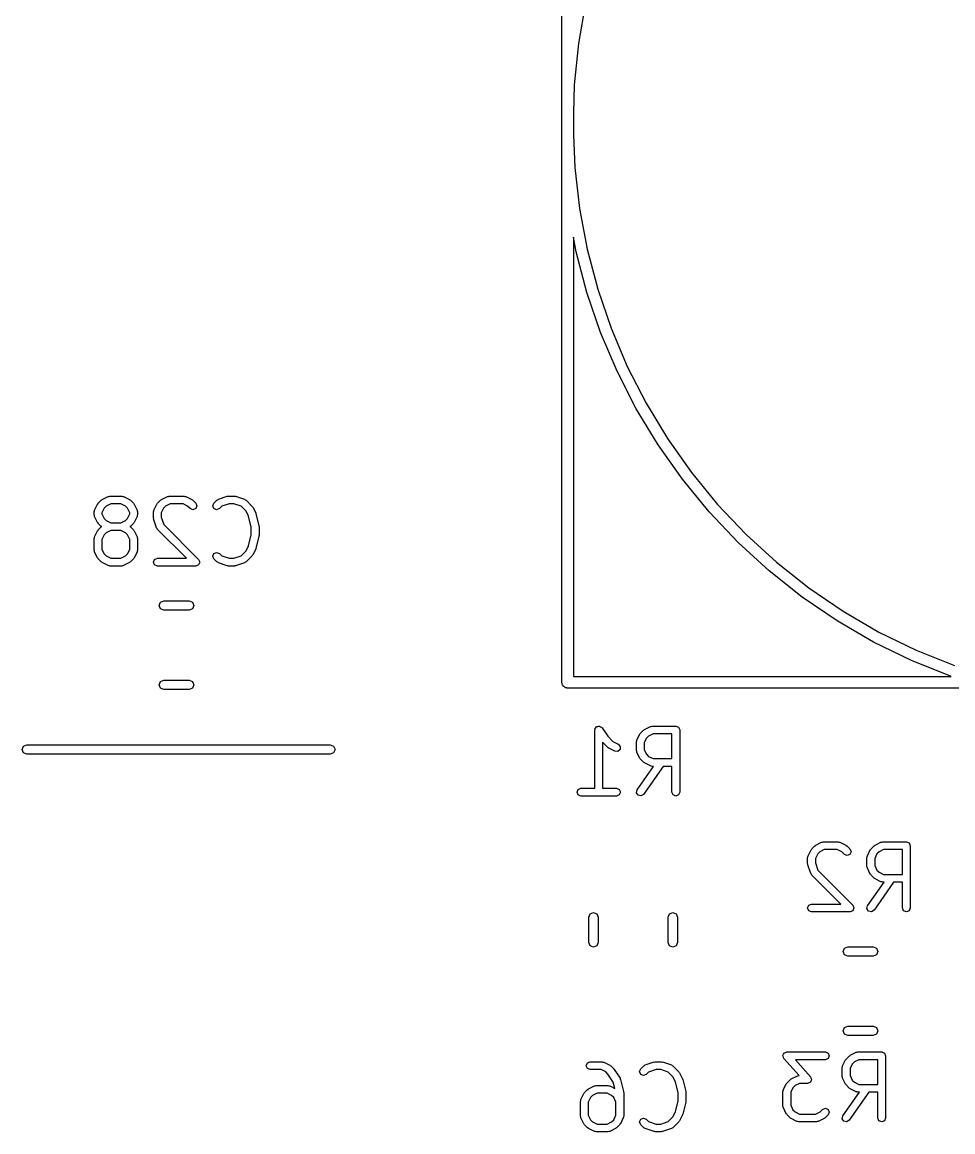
# Model space of a CAD drawing. Extents: x 0.03 to 2.09, y 0.22 to 4.14.
# Drawn here: x 0.944 to 1.415, y 3.003 to 3.564 of the extents above; entities that cross this region are included whole.
import ezdxf

# ---------------------------------------------------------------- set-up
doc = ezdxf.new("R2010")
doc.units = 0
doc.header["$MEASUREMENT"] = 0
doc.layers.add('BLACK', color=7, linetype='CONTINUOUS')

msp = doc.modelspace()

# ---------------------------------------------------------------- linework, layer by layer
at = {"layer": 'BLACK', "linetype": 'CONTINUOUS'}
for p, q in [((1.21752, 3.23031), (1.21752, 3.79724)), ((1.22952, 3.5741), (1.22594, 3.55348)), ((1.22594, 3.55348), (1.22384, 3.53266)), ((1.22384, 3.53266), (1.22343, 3.51826)), ((1.22343, 3.51826), (1.22343, 3.50734)), ((1.22343, 3.50734), (1.22413, 3.49083)), ((1.22413, 3.49083), (1.22652, 3.47004)), ((1.22652, 3.47004), (1.23039, 3.44947)), ((1.22482, 3.44822), (1.22343, 3.45561)), ((1.22343, 3.45561), (1.22343, 3.23327)), ((1.23025, 3.42758), (1.22482, 3.44822)), ((1.23039, 3.44947), (1.23571, 3.42923)), ((1.23714, 3.40739), (1.23025, 3.42758)), ((1.23571, 3.42923), (1.24248, 3.40943)), ((1.24248, 3.40943), (1.25064, 3.39016)), ((1.24546, 3.38774), (1.23714, 3.40739)), ((1.25516, 3.36874), (1.24546, 3.38774)), ((1.25064, 3.39016), (1.26015, 3.37152)), ((1.26015, 3.37152), (1.27098, 3.35361)), ((1.2662, 3.35048), (1.25516, 3.36874)), ((1.27098, 3.35361), (1.28306, 3.33652)), ((1.27852, 3.33306), (1.2662, 3.35048)), ((1.28306, 3.33652), (1.29633, 3.32033)), ((1.29204, 3.31656), (1.27852, 3.33306)), ((0.984992, 3.32286), (0.987992, 3.32436)), ((0.987992, 3.32436), (0.988449, 3.3244)), ((0.988449, 3.3244), (0.988872, 3.32457)), ((0.988872, 3.32457), (0.994872, 3.32457)), ((0.994872, 3.32457), (0.995295, 3.3244)), ((0.995295, 3.3244), (0.995752, 3.32436)), ((0.995752, 3.32436), (0.998752, 3.32286)), ((1.01499, 3.32286), (1.01799, 3.32436)), ((1.01799, 3.32436), (1.01845, 3.3244)), ((1.01845, 3.3244), (1.01887, 3.32457)), ((1.01887, 3.32457), (1.02637, 3.32457)), ((1.02637, 3.32457), (1.02679, 3.3244)), ((1.02679, 3.3244), (1.02725, 3.32436)), ((1.02725, 3.32436), (1.03025, 3.32286)), ((1.04374, 3.32297), (1.04824, 3.32447)), ((1.04824, 3.32447), (1.04857, 3.32445)), ((1.04857, 3.32445), (1.04886, 3.32457)), ((1.04886, 3.32457), (1.05186, 3.32457)), ((1.05186, 3.32457), (1.05216, 3.32445)), ((1.05216, 3.32445), (1.05249, 3.32447)), ((1.05249, 3.32447), (1.05699, 3.32297)), ((0.981112, 3.31748), (0.982612, 3.32048)), ((0.982612, 3.32048), (0.982857, 3.3207)), ((0.982857, 3.3207), (0.982981, 3.32099)), ((0.982981, 3.32099), (0.984481, 3.32249)), ((0.984481, 3.32249), (0.98478, 3.32262)), ((0.98478, 3.32262), (0.984992, 3.32286)), ((0.987039, 3.31948), (0.985991, 3.31844)), ((0.989337, 3.32063), (0.987039, 3.31948)), ((0.994407, 3.32063), (0.989337, 3.32063)), ((0.996705, 3.31948), (0.994407, 3.32063)), ((0.997753, 3.31844), (0.996705, 3.31948)), ((0.998752, 3.32286), (0.998964, 3.32262)), ((0.998964, 3.32262), (0.999263, 3.32249)), ((0.999263, 3.32249), (1.00076, 3.32099)), ((1.00076, 3.32099), (1.00089, 3.3207)), ((1.00089, 3.3207), (1.00113, 3.32048)), ((1.00113, 3.32048), (1.00263, 3.31748)), ((1.01111, 3.31748), (1.01261, 3.32048)), ((1.01261, 3.32048), (1.01285, 3.3207)), ((1.01285, 3.3207), (1.01298, 3.32099)), ((1.01298, 3.32099), (1.01448, 3.32249)), ((1.01448, 3.32249), (1.01478, 3.32262)), ((1.01478, 3.32262), (1.01499, 3.32286)), ((1.01704, 3.31948), (1.01599, 3.31844)), ((1.01933, 3.32063), (1.01704, 3.31948)), ((1.0259, 3.32063), (1.01933, 3.32063)), ((1.0282, 3.31948), (1.0259, 3.32063)), ((1.02948, 3.31821), (1.0282, 3.31948)), ((1.03025, 3.32286), (1.03046, 3.32262)), ((1.03046, 3.32262), (1.03076, 3.32249)), ((1.03076, 3.32249), (1.03226, 3.32099)), ((1.03226, 3.32099), (1.03284, 3.3196)), ((1.03284, 3.3196), (1.03226, 3.31821)), ((1.0409, 3.3196), (1.04147, 3.32099)), ((1.04147, 3.31821), (1.0409, 3.3196)), ((1.04147, 3.32099), (1.04297, 3.32249)), ((1.04297, 3.32249), (1.0434, 3.32267)), ((1.0434, 3.32267), (1.04374, 3.32297)), ((1.04543, 3.31938), (1.04426, 3.31821)), ((1.04918, 3.32063), (1.04543, 3.31938)), ((1.05154, 3.32063), (1.04918, 3.32063)), ((1.0553, 3.31938), (1.05154, 3.32063)), ((1.05775, 3.31694), (1.0553, 3.31938)), ((1.05699, 3.32297), (1.05733, 3.32267)), ((1.05733, 3.32267), (1.05776, 3.32249)), ((1.05776, 3.32249), (1.06076, 3.31949)), ((1.06076, 3.31949), (1.06088, 3.3192)), ((1.06088, 3.3192), (1.06112, 3.31898)), ((1.06112, 3.31898), (1.06262, 3.31598)), ((1.29633, 3.32033), (1.31072, 3.30514)), ((0.980905, 3.3166), (0.98108, 3.31703)), ((0.980905, 3.3151), (0.980905, 3.3166)), ((0.98108, 3.31468), (0.980905, 3.3151)), ((0.98108, 3.31703), (0.981112, 3.31748)), ((0.981112, 3.31422), (0.98108, 3.31468)), ((0.982612, 3.31122), (0.981112, 3.31422)), ((0.985991, 3.31844), (0.984842, 3.31614)), ((0.984842, 3.31614), (0.984842, 3.31557)), ((0.984842, 3.31557), (0.985991, 3.31327)), ((0.985991, 3.31327), (0.987039, 3.31222)), ((0.996705, 3.31222), (0.997753, 3.31327)), ((0.998902, 3.31614), (0.997753, 3.31844)), ((0.997753, 3.31327), (0.998902, 3.31557)), ((0.998902, 3.31557), (0.998902, 3.31614)), ((1.00263, 3.31422), (1.00113, 3.31122)), ((1.00263, 3.31748), (1.00266, 3.31703)), ((1.00266, 3.31468), (1.00263, 3.31422)), ((1.00266, 3.31703), (1.00284, 3.3166)), ((1.00284, 3.3151), (1.00266, 3.31468)), ((1.00284, 3.3166), (1.00284, 3.3151)), ((1.0109, 3.3166), (1.01108, 3.31703)), ((1.0109, 3.3136), (1.0109, 3.3166)), ((1.01102, 3.3133), (1.0109, 3.3136)), ((1.011, 3.31298), (1.01102, 3.3133)), ((1.0125, 3.30848), (1.011, 3.31298)), ((1.01108, 3.31703), (1.01111, 3.31748)), ((1.01599, 3.31844), (1.01484, 3.31614)), ((1.01484, 3.31614), (1.01484, 3.31392)), ((1.01484, 3.31392), (1.01609, 3.31017)), ((1.03087, 3.31763), (1.02948, 3.31821)), ((1.03226, 3.31821), (1.03087, 3.31763)), ((1.04287, 3.31763), (1.04147, 3.31821)), ((1.04426, 3.31821), (1.04287, 3.31763)), ((1.05901, 3.31442), (1.05775, 3.31694)), ((1.06039, 3.30886), (1.05901, 3.31442)), ((1.06262, 3.31598), (1.06264, 3.31576)), ((1.06264, 3.31576), (1.06277, 3.31558)), ((1.06277, 3.31558), (1.06427, 3.30958)), ((1.30672, 3.30107), (1.29204, 3.31656)), ((0.982857, 3.31101), (0.982612, 3.31122)), ((0.982981, 3.31071), (0.982857, 3.31101)), ((0.982857, 3.3072), (0.982981, 3.3075)), ((0.984481, 3.30921), (0.982981, 3.31071)), ((0.982981, 3.3075), (0.984481, 3.309)), ((0.984741, 3.3091), (0.984481, 3.30921)), ((0.984481, 3.309), (0.984741, 3.3091)), ((0.987039, 3.31222), (0.989337, 3.31107)), ((0.989337, 3.31107), (0.994407, 3.31107)), ((0.994407, 3.31107), (0.996705, 3.31222)), ((0.999263, 3.30921), (0.999003, 3.3091)), ((0.999003, 3.3091), (0.999263, 3.309)), ((1.00076, 3.31071), (0.999263, 3.30921)), ((0.999263, 3.309), (1.00076, 3.3075)), ((1.00089, 3.31101), (1.00076, 3.31071)), ((1.00076, 3.3075), (1.00089, 3.3072)), ((1.00113, 3.31122), (1.00089, 3.31101)), ((1.0128, 3.30814), (1.0125, 3.30848)), ((1.01298, 3.30771), (1.0128, 3.30814)), ((1.02761, 3.29307), (1.01298, 3.30771)), ((1.01609, 3.31017), (1.03376, 3.2925)), ((1.06039, 3.30485), (1.06039, 3.30886)), ((1.06427, 3.30958), (1.06424, 3.30933)), ((1.06424, 3.30933), (1.06433, 3.3091)), ((1.06433, 3.3091), (1.06433, 3.3046)), ((0.980905, 3.3031), (0.98108, 3.30353)), ((0.980905, 3.29711), (0.980905, 3.3031)), ((0.98108, 3.30353), (0.981112, 3.30398)), ((0.981112, 3.30398), (0.982612, 3.30698)), ((0.982612, 3.30698), (0.982857, 3.3072)), ((0.985991, 3.30494), (0.984842, 3.30264)), ((0.984842, 3.30264), (0.984842, 3.29757)), ((0.987039, 3.30599), (0.985991, 3.30494)), ((0.989337, 3.30714), (0.987039, 3.30599)), ((0.994407, 3.30714), (0.989337, 3.30714)), ((0.996705, 3.30599), (0.994407, 3.30714)), ((0.997753, 3.30494), (0.996705, 3.30599)), ((0.998902, 3.30264), (0.997753, 3.30494)), ((0.998902, 3.29757), (0.998902, 3.30264)), ((1.00089, 3.3072), (1.00113, 3.30698)), ((1.00113, 3.30698), (1.00263, 3.30399)), ((1.00263, 3.30399), (1.00266, 3.30353)), ((1.00266, 3.30353), (1.00284, 3.3031)), ((1.00284, 3.3031), (1.00284, 3.29711)), ((1.05901, 3.29929), (1.06039, 3.30485)), ((1.06427, 3.30413), (1.06277, 3.29813)), ((1.06433, 3.3046), (1.06424, 3.30437)), ((1.06424, 3.30437), (1.06427, 3.30413)), ((1.31072, 3.30514), (1.32616, 3.29102)), ((0.98108, 3.29668), (0.980905, 3.29711)), ((0.981112, 3.29623), (0.98108, 3.29668)), ((0.982612, 3.29323), (0.981112, 3.29623)), ((0.984842, 3.29757), (0.985991, 3.29527)), ((0.997753, 3.29527), (0.998902, 3.29757)), ((1.00263, 3.29623), (1.00113, 3.29323)), ((1.00266, 3.29668), (1.00263, 3.29623)), ((1.00284, 3.29711), (1.00266, 3.29668)), ((1.04147, 3.2955), (1.04287, 3.29607)), ((1.04287, 3.29607), (1.04426, 3.2955)), ((1.0553, 3.29433), (1.05775, 3.29677)), ((1.05775, 3.29677), (1.05901, 3.29929)), ((1.06262, 3.29772), (1.06112, 3.29473)), ((1.06264, 3.29795), (1.06262, 3.29772)), ((1.06277, 3.29813), (1.06264, 3.29795)), ((1.32246, 3.28667), (1.30672, 3.30107)), ((0.982857, 3.29301), (0.982612, 3.29323)), ((0.982981, 3.29271), (0.982857, 3.29301)), ((0.984481, 3.29121), (0.982981, 3.29271)), ((0.98478, 3.29109), (0.984481, 3.29121)), ((0.984992, 3.29085), (0.98478, 3.29109)), ((0.987992, 3.28935), (0.984992, 3.29085)), ((0.985991, 3.29527), (0.987039, 3.29422)), ((0.987039, 3.29422), (0.989337, 3.29307)), ((0.989337, 3.29307), (0.994407, 3.29307)), ((0.994407, 3.29307), (0.996705, 3.29422)), ((0.998752, 3.29085), (0.995752, 3.28935)), ((0.996705, 3.29422), (0.997753, 3.29527)), ((0.998964, 3.29109), (0.998752, 3.29085)), ((0.999263, 3.29121), (0.998964, 3.29109)), ((1.00076, 3.29271), (0.999263, 3.29121)), ((1.00089, 3.29301), (1.00076, 3.29271)), ((1.00113, 3.29323), (1.00089, 3.29301)), ((1.0109, 3.29111), (1.01148, 3.2925)), ((1.01148, 3.28971), (1.0109, 3.29111)), ((1.01148, 3.2925), (1.01287, 3.29307)), ((1.01287, 3.29307), (1.02761, 3.29307)), ((1.03376, 3.2925), (1.03434, 3.29111)), ((1.03434, 3.29111), (1.03376, 3.28971)), ((1.0409, 3.29411), (1.04147, 3.2955)), ((1.04147, 3.29271), (1.0409, 3.29411)), ((1.04297, 3.29121), (1.04147, 3.29271)), ((1.0434, 3.29104), (1.04297, 3.29121)), ((1.04374, 3.29074), (1.0434, 3.29104)), ((1.04824, 3.28924), (1.04374, 3.29074)), ((1.04426, 3.2955), (1.04543, 3.29433)), ((1.04543, 3.29433), (1.04918, 3.29307)), ((1.04918, 3.29307), (1.05155, 3.29307)), ((1.05155, 3.29307), (1.0553, 3.29433)), ((1.05699, 3.29074), (1.05249, 3.28924)), ((1.05733, 3.29104), (1.05699, 3.29074)), ((1.05776, 3.29121), (1.05733, 3.29104)), ((1.06076, 3.29421), (1.05776, 3.29121)), ((1.06088, 3.29451), (1.06076, 3.29421)), ((1.06112, 3.29473), (1.06088, 3.29451)), ((1.32616, 3.29102), (1.34257, 3.27803)), ((0.988449, 3.28931), (0.987992, 3.28935)), ((0.988872, 3.28914), (0.988449, 3.28931)), ((0.994872, 3.28914), (0.988872, 3.28914)), ((0.995295, 3.28931), (0.994872, 3.28914)), ((0.995752, 3.28935), (0.995295, 3.28931)), ((1.01287, 3.28914), (1.01148, 3.28971)), ((1.03237, 3.28914), (1.01287, 3.28914)), ((1.03376, 3.28971), (1.03237, 3.28914)), ((1.04857, 3.28926), (1.04824, 3.28924)), ((1.04886, 3.28914), (1.04857, 3.28926)), ((1.05186, 3.28914), (1.04886, 3.28914)), ((1.05216, 3.28926), (1.05186, 3.28914)), ((1.05249, 3.28924), (1.05216, 3.28926)), ((1.33919, 3.27343), (1.32246, 3.28667)), ((1.34257, 3.27803), (1.35987, 3.26625)), ((1.01385, 3.26913), (1.01454, 3.2708)), ((1.01454, 3.26746), (1.01385, 3.26913)), ((1.01454, 3.2708), (1.01621, 3.2715)), ((1.01621, 3.2715), (1.02903, 3.2715)), ((1.02903, 3.2715), (1.0307, 3.2708)), ((1.0307, 3.2708), (1.03139, 3.26913)), ((1.03139, 3.26913), (1.0307, 3.26746)), ((1.35683, 3.26142), (1.33919, 3.27343)), ((1.01621, 3.26677), (1.01454, 3.26746)), ((1.02903, 3.26677), (1.01621, 3.26677)), ((1.0307, 3.26746), (1.02903, 3.26677)), ((1.35987, 3.26625), (1.37797, 3.25574)), ((1.37528, 3.2507), (1.35683, 3.26142)), ((1.37797, 3.25574), (1.39677, 3.24655)), ((1.39445, 3.24133), (1.37528, 3.2507)), ((1.39677, 3.24655), (1.41618, 3.23873)), ((1.41424, 3.23336), (1.39445, 3.24133)), ((1.01385, 3.22898), (1.01454, 3.23065)), ((1.01454, 3.22731), (1.01385, 3.22898)), ((1.01454, 3.23065), (1.01621, 3.23134)), ((1.01621, 3.23134), (1.02903, 3.23134)), ((1.02903, 3.23134), (1.0307, 3.23065)), ((1.0307, 3.23065), (1.03139, 3.22898)), ((1.03139, 3.22898), (1.0307, 3.22731)), ((1.21778, 3.22959), (1.21752, 3.23031)), ((1.21792, 3.22884), (1.21778, 3.22959)), ((1.21812, 3.22867), (1.21792, 3.22884)), ((1.21821, 3.22842), (1.21812, 3.22867)), ((1.22343, 3.23327), (1.41452, 3.23327)), ((1.41452, 3.23327), (1.41424, 3.23336)), ((1.01621, 3.22661), (1.01454, 3.22731)), ((1.02903, 3.22661), (1.01621, 3.22661)), ((1.0307, 3.22731), (1.02903, 3.22661)), ((1.21887, 3.22803), (1.21821, 3.22842)), ((1.21946, 3.22754), (1.21887, 3.22803)), ((1.21985, 3.22747), (1.21946, 3.22754)), ((1.21996, 3.22741), (1.21985, 3.22747)), ((1.22009, 3.22743), (1.21996, 3.22741)), ((1.22047, 3.22736), (1.22009, 3.22743)), ((1.43286, 3.22736), (1.22047, 3.22736)), ((1.23425, 3.20622), (1.23433, 3.20641)), ((1.23425, 3.1767), (1.23425, 3.20622)), ((1.23429, 3.20661), (1.23461, 3.20709)), ((1.23433, 3.20641), (1.23429, 3.20661)), ((1.23461, 3.20709), (1.23483, 3.20762)), ((1.23483, 3.20762), (1.23502, 3.20769)), ((1.23502, 3.20769), (1.23513, 3.20786)), ((1.23513, 3.20786), (1.23569, 3.20797)), ((1.23569, 3.20797), (1.23622, 3.20819)), ((1.23622, 3.20819), (1.23641, 3.20812)), ((1.23641, 3.20812), (1.23661, 3.20815)), ((1.23661, 3.20815), (1.23708, 3.20784)), ((1.23708, 3.20784), (1.23761, 3.20762)), ((1.23761, 3.20762), (1.23769, 3.20743)), ((1.23769, 3.20743), (1.23786, 3.20732)), ((1.23786, 3.20732), (1.24075, 3.20298)), ((1.25883, 3.20612), (1.25912, 3.20624)), ((1.25912, 3.20624), (1.25934, 3.20649)), ((1.25934, 3.20649), (1.26234, 3.20798)), ((1.26234, 3.20798), (1.26279, 3.20802)), ((1.26279, 3.20802), (1.26322, 3.20819)), ((1.26322, 3.20819), (1.27522, 3.20819)), ((1.27522, 3.20819), (1.27661, 3.20762)), ((1.27661, 3.20762), (1.27718, 3.20622)), ((1.27718, 3.20622), (1.27718, 3.17473)), ((1.24075, 3.20298), (1.24339, 3.20034)), ((1.25525, 3.20023), (1.25542, 3.20065)), ((1.25542, 3.20065), (1.25546, 3.20111)), ((1.25546, 3.20111), (1.25696, 3.2041)), ((1.25696, 3.2041), (1.2572, 3.20432)), ((1.2572, 3.20432), (1.25733, 3.20462)), ((1.25733, 3.20462), (1.25883, 3.20612)), ((1.26034, 3.20206), (1.25919, 3.19976)), ((1.26138, 3.20311), (1.26034, 3.20206)), ((1.26368, 3.20426), (1.26138, 3.20311)), ((1.27325, 3.20426), (1.26368, 3.20426)), ((1.27325, 3.19169), (1.27325, 3.20426)), ((0.944488, 3.19626), (0.94518, 3.19793)), ((0.94518, 3.19459), (0.944488, 3.19626)), ((0.94518, 3.19793), (0.94685, 3.19862)), ((0.94685, 3.19862), (1.10039, 3.19862)), ((1.10039, 3.19862), (1.10206, 3.19793)), ((1.10206, 3.19793), (1.10276, 3.19626)), ((1.10276, 3.19626), (1.10206, 3.19459)), ((1.24083, 3.19733), (1.23819, 3.19997)), ((1.23819, 3.19997), (1.23819, 3.1767)), ((1.24113, 3.19721), (1.24083, 3.19733)), ((1.24134, 3.19696), (1.24113, 3.19721)), ((1.24434, 3.19546), (1.24134, 3.19696)), ((1.24339, 3.20034), (1.2461, 3.19899)), ((1.24584, 3.19536), (1.24434, 3.19546)), ((1.24698, 3.19634), (1.24584, 3.19536)), ((1.2461, 3.19899), (1.24709, 3.19785)), ((1.24709, 3.19785), (1.24698, 3.19634)), ((1.25525, 3.19573), (1.25525, 3.20023)), ((1.25542, 3.1953), (1.25525, 3.19573)), ((1.25546, 3.19485), (1.25542, 3.1953)), ((1.25919, 3.19976), (1.25919, 3.19619)), ((1.25919, 3.19619), (1.26034, 3.19389)), ((0.94685, 3.1939), (0.94518, 3.19459)), ((1.10039, 3.1939), (0.94685, 3.1939)), ((1.10206, 3.19459), (1.10039, 3.1939)), ((1.25696, 3.19185), (1.25546, 3.19485)), ((1.2572, 3.19163), (1.25696, 3.19185)), ((1.25733, 3.19133), (1.2572, 3.19163)), ((1.25883, 3.18983), (1.25733, 3.19133)), ((1.25912, 3.18971), (1.25883, 3.18983)), ((1.25934, 3.18947), (1.25912, 3.18971)), ((1.26234, 3.18797), (1.25934, 3.18947)), ((1.26034, 3.19389), (1.26138, 3.19284)), ((1.26138, 3.19284), (1.26368, 3.19169)), ((1.26368, 3.19169), (1.27325, 3.19169)), ((1.25561, 3.17586), (1.26394, 3.18776)), ((1.26874, 3.18776), (1.25883, 3.1736)), ((1.26279, 3.18793), (1.26234, 3.18797)), ((1.26322, 3.18776), (1.26279, 3.18793)), ((1.26394, 3.18776), (1.26322, 3.18776)), ((1.27325, 3.18776), (1.26874, 3.18776)), ((1.27325, 3.17473), (1.27325, 3.18776)), ((1.22525, 3.17473), (1.22583, 3.17612)), ((1.22583, 3.17334), (1.22525, 3.17473)), ((1.22583, 3.17612), (1.22722, 3.1767)), ((1.22722, 3.17276), (1.22583, 3.17334)), ((1.22722, 3.1767), (1.23425, 3.1767)), ((1.24522, 3.17276), (1.22722, 3.17276)), ((1.23819, 3.1767), (1.24522, 3.1767)), ((1.24522, 3.1767), (1.24661, 3.17612)), ((1.24661, 3.17334), (1.24522, 3.17276)), ((1.24661, 3.17612), (1.24719, 3.17473)), ((1.24719, 3.17473), (1.24661, 3.17334)), ((1.25528, 3.17439), (1.25561, 3.17586)), ((1.25609, 3.17312), (1.25528, 3.17439)), ((1.25756, 3.17279), (1.25609, 3.17312)), ((1.25883, 3.1736), (1.25756, 3.17279)), ((1.27382, 3.17334), (1.27325, 3.17473)), ((1.27522, 3.17276), (1.27382, 3.17334)), ((1.27661, 3.17334), (1.27522, 3.17276)), ((1.27718, 3.17473), (1.27661, 3.17334)), ((1.34211, 3.14248), (1.34361, 3.14548)), ((1.34361, 3.14548), (1.34386, 3.1457)), ((1.34386, 3.1457), (1.34398, 3.14599)), ((1.34398, 3.14599), (1.34548, 3.14749)), ((1.34548, 3.14749), (1.34578, 3.14762)), ((1.34578, 3.14762), (1.34599, 3.14786)), ((1.34599, 3.14786), (1.34899, 3.14936)), ((1.34804, 3.14448), (1.34699, 3.14344)), ((1.35034, 3.14563), (1.34804, 3.14448)), ((1.34899, 3.14936), (1.34945, 3.1494)), ((1.34945, 3.1494), (1.34987, 3.14957)), ((1.34987, 3.14957), (1.35737, 3.14957)), ((1.35691, 3.14563), (1.35034, 3.14563)), ((1.35921, 3.14448), (1.35691, 3.14563)), ((1.35737, 3.14957), (1.3578, 3.1494)), ((1.3578, 3.1494), (1.35825, 3.14936)), ((1.35825, 3.14936), (1.36125, 3.14786)), ((1.36048, 3.14321), (1.35921, 3.14448)), ((1.36125, 3.14786), (1.36147, 3.14762)), ((1.36147, 3.14762), (1.36176, 3.14749)), ((1.36176, 3.14749), (1.36326, 3.14599)), ((1.36326, 3.14599), (1.36384, 3.1446)), ((1.36384, 3.1446), (1.36326, 3.14321)), ((1.37211, 3.14248), (1.37361, 3.14548)), ((1.37361, 3.14548), (1.37386, 3.1457)), ((1.37386, 3.1457), (1.37398, 3.14599)), ((1.37398, 3.14599), (1.37548, 3.14749)), ((1.37548, 3.14749), (1.37578, 3.14762)), ((1.37578, 3.14762), (1.37599, 3.14786)), ((1.37599, 3.14786), (1.37899, 3.14936)), ((1.37804, 3.14448), (1.37699, 3.14344)), ((1.38034, 3.14563), (1.37804, 3.14448)), ((1.37899, 3.14936), (1.37945, 3.1494)), ((1.37945, 3.1494), (1.37987, 3.14957)), ((1.37987, 3.14957), (1.39187, 3.14957)), ((1.3899, 3.14563), (1.38034, 3.14563)), ((1.3899, 3.13307), (1.3899, 3.14563)), ((1.39187, 3.14957), (1.39326, 3.14899)), ((1.39326, 3.14899), (1.39384, 3.1476)), ((1.39384, 3.1476), (1.39384, 3.11611)), ((1.34191, 3.1416), (1.34208, 3.14203)), ((1.34191, 3.1386), (1.34191, 3.1416)), ((1.34208, 3.14203), (1.34211, 3.14248)), ((1.34699, 3.14344), (1.34584, 3.14114)), ((1.34584, 3.14114), (1.34584, 3.13892)), ((1.34584, 3.13892), (1.3471, 3.13517)), ((1.36187, 3.14263), (1.36048, 3.14321)), ((1.36326, 3.14321), (1.36187, 3.14263)), ((1.3719, 3.1416), (1.37208, 3.14203)), ((1.3719, 3.1371), (1.3719, 3.1416)), ((1.37208, 3.14203), (1.37211, 3.14248)), ((1.37699, 3.14344), (1.37584, 3.14114)), ((1.37584, 3.14114), (1.37584, 3.13757)), ((1.34203, 3.1383), (1.34191, 3.1386)), ((1.34201, 3.13798), (1.34203, 3.1383)), ((1.34351, 3.13348), (1.34201, 3.13798)), ((1.34381, 3.13314), (1.34351, 3.13348)), ((1.3471, 3.13517), (1.36476, 3.1175)), ((1.37208, 3.13668), (1.3719, 3.1371)), ((1.37211, 3.13622), (1.37208, 3.13668)), ((1.37361, 3.13322), (1.37211, 3.13622)), ((1.37386, 3.13301), (1.37361, 3.13322)), ((1.37584, 3.13757), (1.37699, 3.13527)), ((1.37699, 3.13527), (1.37804, 3.13422)), ((1.37804, 3.13422), (1.38034, 3.13307)), ((1.34398, 3.13271), (1.34381, 3.13314)), ((1.35862, 3.11807), (1.34398, 3.13271)), ((1.37226, 3.11723), (1.38059, 3.12914)), ((1.37398, 3.13271), (1.37386, 3.13301)), ((1.37548, 3.13121), (1.37398, 3.13271)), ((1.37578, 3.13109), (1.37548, 3.13121)), ((1.38539, 3.12914), (1.37548, 3.11498)), ((1.37599, 3.13084), (1.37578, 3.13109)), ((1.37899, 3.12934), (1.37599, 3.13084)), ((1.37945, 3.12931), (1.37899, 3.12934)), ((1.37987, 3.12914), (1.37945, 3.12931)), ((1.38059, 3.12914), (1.37987, 3.12914)), ((1.38034, 3.13307), (1.3899, 3.13307)), ((1.3899, 3.12914), (1.38539, 3.12914)), ((1.3899, 3.11611), (1.3899, 3.12914)), ((1.34191, 3.11611), (1.34248, 3.1175)), ((1.34248, 3.1175), (1.34388, 3.11807)), ((1.34388, 3.11807), (1.35862, 3.11807)), ((1.36476, 3.1175), (1.36534, 3.11611)), ((1.37193, 3.11576), (1.37226, 3.11723)), ((1.23118, 3.11147), (1.23187, 3.11314)), ((1.23118, 3.09865), (1.23118, 3.11147)), ((1.23187, 3.11314), (1.23354, 3.11383)), ((1.23354, 3.11383), (1.23521, 3.11314)), ((1.23521, 3.11314), (1.23591, 3.11147)), ((1.23591, 3.11147), (1.23591, 3.09865)), ((1.27134, 3.11147), (1.27203, 3.11314)), ((1.27134, 3.09865), (1.27134, 3.11147)), ((1.27203, 3.11314), (1.2737, 3.11383)), ((1.2737, 3.11383), (1.27537, 3.11314)), ((1.27537, 3.11314), (1.27606, 3.11147)), ((1.27606, 3.11147), (1.27606, 3.09865)), ((1.34248, 3.11471), (1.34191, 3.11611)), ((1.34388, 3.11414), (1.34248, 3.11471)), ((1.36337, 3.11414), (1.34388, 3.11414)), ((1.36476, 3.11471), (1.36337, 3.11414)), ((1.36534, 3.11611), (1.36476, 3.11471)), ((1.37274, 3.11449), (1.37193, 3.11576)), ((1.37421, 3.11417), (1.37274, 3.11449)), ((1.37548, 3.11498), (1.37421, 3.11417)), ((1.39048, 3.11471), (1.3899, 3.11611)), ((1.39187, 3.11414), (1.39048, 3.11471)), ((1.39326, 3.11471), (1.39187, 3.11414)), ((1.39384, 3.11611), (1.39326, 3.11471)), ((1.23187, 3.09698), (1.23118, 3.09865)), ((1.23354, 3.09629), (1.23187, 3.09698)), ((1.23521, 3.09698), (1.23354, 3.09629)), ((1.23591, 3.09865), (1.23521, 3.09698)), ((1.27203, 3.09698), (1.27134, 3.09865)), ((1.2737, 3.09629), (1.27203, 3.09698)), ((1.27537, 3.09698), (1.2737, 3.09629)), ((1.27606, 3.09865), (1.27537, 3.09698)), ((1.35985, 3.09413), (1.36054, 3.0958)), ((1.36054, 3.09246), (1.35985, 3.09413)), ((1.36054, 3.0958), (1.36221, 3.0965)), ((1.36221, 3.0965), (1.37503, 3.0965)), ((1.37503, 3.0965), (1.3767, 3.0958)), ((1.3767, 3.0958), (1.37739, 3.09413)), ((1.37739, 3.09413), (1.3767, 3.09246)), ((1.36221, 3.09177), (1.36054, 3.09246)), ((1.37503, 3.09177), (1.36221, 3.09177)), ((1.3767, 3.09246), (1.37503, 3.09177)), ((1.35985, 3.05398), (1.36054, 3.05565)), ((1.36054, 3.05565), (1.36221, 3.05634)), ((1.36221, 3.05634), (1.37503, 3.05634)), ((1.37503, 3.05634), (1.3767, 3.05565)), ((1.3767, 3.05565), (1.37739, 3.05398)), ((1.36054, 3.05231), (1.35985, 3.05398)), ((1.36221, 3.05161), (1.36054, 3.05231)), ((1.37503, 3.05161), (1.36221, 3.05161)), ((1.3767, 3.05231), (1.37503, 3.05161)), ((1.37739, 3.05398), (1.3767, 3.05231)), ((1.23048, 3.03769), (1.23187, 3.03827)), ((1.23187, 3.03827), (1.23787, 3.03827)), ((1.23787, 3.03827), (1.2383, 3.0381)), ((1.2383, 3.0381), (1.23875, 3.03806)), ((1.23875, 3.03806), (1.24175, 3.03656)), ((1.25975, 3.03667), (1.26425, 3.03817)), ((1.26425, 3.03817), (1.26457, 3.03815)), ((1.26457, 3.03815), (1.26487, 3.03827)), ((1.26487, 3.03827), (1.26787, 3.03827)), ((1.26787, 3.03827), (1.26817, 3.03815)), ((1.26817, 3.03815), (1.26849, 3.03817)), ((1.26849, 3.03817), (1.27299, 3.03667)), ((1.32941, 3.04143), (1.32972, 3.04205)), ((1.32943, 3.04137), (1.32941, 3.04143)), ((1.32941, 3.0413), (1.32943, 3.04137)), ((1.32967, 3.04066), (1.32941, 3.0413)), ((1.32989, 3.04001), (1.32967, 3.04066)), ((1.32972, 3.04205), (1.32998, 3.04269)), ((1.33754, 3.03127), (1.32989, 3.04001)), ((1.32998, 3.04269), (1.33005, 3.04272)), ((1.33005, 3.04272), (1.33008, 3.04278)), ((1.33008, 3.04278), (1.33074, 3.04301)), ((1.33074, 3.04301), (1.33138, 3.04327)), ((1.33138, 3.04327), (1.35087, 3.04327)), ((1.35087, 3.03933), (1.33571, 3.03933)), ((1.33571, 3.03933), (1.34336, 3.0306)), ((1.35087, 3.04327), (1.35226, 3.04269)), ((1.35226, 3.03991), (1.35087, 3.03933)), ((1.35226, 3.04269), (1.35284, 3.0413)), ((1.35284, 3.0413), (1.35226, 3.03991)), ((1.35961, 3.03618), (1.36111, 3.03918)), ((1.36111, 3.03918), (1.36136, 3.0394)), ((1.36136, 3.0394), (1.36148, 3.0397)), ((1.36148, 3.0397), (1.36298, 3.0412)), ((1.36298, 3.0412), (1.36328, 3.04132)), ((1.36328, 3.04132), (1.36349, 3.04156)), ((1.36349, 3.04156), (1.36649, 3.04306)), ((1.36554, 3.03819), (1.36449, 3.03714)), ((1.36784, 3.03933), (1.36554, 3.03819)), ((1.36649, 3.04306), (1.36695, 3.0431)), ((1.36695, 3.0431), (1.36737, 3.04327)), ((1.36737, 3.04327), (1.37937, 3.04327)), ((1.3774, 3.03933), (1.36784, 3.03933)), ((1.3774, 3.02677), (1.3774, 3.03933)), ((1.37937, 3.04327), (1.38076, 3.04269)), ((1.38076, 3.04269), (1.38134, 3.0413)), ((1.38134, 3.0413), (1.38134, 3.00981)), ((1.22991, 3.0363), (1.23048, 3.03769)), ((1.23048, 3.03491), (1.22991, 3.0363)), ((1.23187, 3.03433), (1.23048, 3.03491)), ((1.23741, 3.03433), (1.23187, 3.03433)), ((1.23971, 3.03319), (1.23741, 3.03433)), ((1.24084, 3.03205), (1.23971, 3.03319)), ((1.24175, 3.03656), (1.24197, 3.03632)), ((1.24197, 3.03632), (1.24227, 3.0362)), ((1.24227, 3.0362), (1.24377, 3.0347)), ((1.24377, 3.0347), (1.24384, 3.03451)), ((1.24384, 3.03451), (1.24401, 3.0344)), ((1.24401, 3.0344), (1.24701, 3.0299)), ((1.2569, 3.0333), (1.25748, 3.0347)), ((1.25748, 3.03191), (1.2569, 3.0333)), ((1.25748, 3.0347), (1.25898, 3.0362)), ((1.25898, 3.0362), (1.2594, 3.03637)), ((1.2594, 3.03637), (1.25975, 3.03667)), ((1.26143, 3.03308), (1.26026, 3.03191)), ((1.26519, 3.03433), (1.26143, 3.03308)), ((1.26755, 3.03433), (1.26519, 3.03433)), ((1.27131, 3.03308), (1.26755, 3.03433)), ((1.27375, 3.03064), (1.27131, 3.03308)), ((1.27299, 3.03667), (1.27334, 3.03637)), ((1.27334, 3.03637), (1.27376, 3.0362)), ((1.27376, 3.0362), (1.27676, 3.0332)), ((1.27676, 3.0332), (1.27689, 3.0329)), ((1.27689, 3.0329), (1.27713, 3.03268)), ((1.27713, 3.03268), (1.27863, 3.02968)), ((1.3594, 3.0353), (1.35958, 3.03573)), ((1.3594, 3.0308), (1.3594, 3.0353)), ((1.35958, 3.03573), (1.35961, 3.03618)), ((1.36449, 3.03714), (1.36334, 3.03484)), ((1.36334, 3.03484), (1.36334, 3.03127)), ((1.24355, 3.028), (1.24084, 3.03205)), ((1.24435, 3.02477), (1.24355, 3.028)), ((1.24701, 3.0299), (1.24708, 3.02956)), ((1.24708, 3.02956), (1.24728, 3.02928)), ((1.24728, 3.02928), (1.24878, 3.02328)), ((1.25887, 3.03133), (1.25748, 3.03191)), ((1.26026, 3.03191), (1.25887, 3.03133)), ((1.27501, 3.02812), (1.27375, 3.03064)), ((1.2764, 3.02256), (1.27501, 3.02812)), ((1.27863, 3.02968), (1.27865, 3.02946)), ((1.27865, 3.02946), (1.27878, 3.02928)), ((1.27878, 3.02928), (1.28028, 3.02328)), ((1.32961, 3.02419), (1.33111, 3.02719)), ((1.33111, 3.02719), (1.33136, 3.0274)), ((1.33136, 3.0274), (1.33148, 3.0277)), ((1.33148, 3.0277), (1.33298, 3.0292)), ((1.33298, 3.0292), (1.33328, 3.02932)), ((1.33328, 3.02932), (1.33349, 3.02957)), ((1.33349, 3.02957), (1.33649, 3.03107)), ((1.33784, 3.02734), (1.33554, 3.02619)), ((1.33649, 3.03107), (1.33695, 3.0311)), ((1.33695, 3.0311), (1.33737, 3.03127)), ((1.33737, 3.03127), (1.33754, 3.03127)), ((1.34187, 3.02734), (1.33784, 3.02734)), ((1.34251, 3.0276), (1.34187, 3.02734)), ((1.34317, 3.02782), (1.34251, 3.0276)), ((1.3432, 3.02789), (1.34317, 3.02782)), ((1.34327, 3.02791), (1.3432, 3.02789)), ((1.34353, 3.02855), (1.34327, 3.02791)), ((1.34336, 3.0306), (1.34358, 3.02994)), ((1.34384, 3.02917), (1.34353, 3.02855)), ((1.34358, 3.02994), (1.34384, 3.0293)), ((1.34384, 3.0293), (1.34382, 3.02924)), ((1.34382, 3.02924), (1.34384, 3.02917)), ((1.35958, 3.03038), (1.3594, 3.0308)), ((1.35961, 3.02992), (1.35958, 3.03038)), ((1.36111, 3.02692), (1.35961, 3.02992)), ((1.36136, 3.02671), (1.36111, 3.02692)), ((1.36148, 3.02641), (1.36136, 3.02671)), ((1.36334, 3.03127), (1.36449, 3.02897)), ((1.36449, 3.02897), (1.36554, 3.02792)), ((1.36554, 3.02792), (1.36784, 3.02677)), ((1.36784, 3.02677), (1.3774, 3.02677)), ((1.22711, 3.01919), (1.22861, 3.02219)), ((1.22861, 3.02219), (1.22886, 3.0224)), ((1.22886, 3.0224), (1.22898, 3.0227)), ((1.22898, 3.0227), (1.23048, 3.0242)), ((1.23048, 3.0242), (1.23078, 3.02432)), ((1.23078, 3.02432), (1.23099, 3.02457)), ((1.23099, 3.02457), (1.23399, 3.02607)), ((1.23304, 3.02119), (1.23199, 3.02014)), ((1.23534, 3.02234), (1.23304, 3.02119)), ((1.23399, 3.02607), (1.23445, 3.0261)), ((1.23445, 3.0261), (1.23487, 3.02627)), ((1.23487, 3.02627), (1.24087, 3.02627)), ((1.24041, 3.02234), (1.23534, 3.02234)), ((1.24271, 3.02119), (1.24041, 3.02234)), ((1.24087, 3.02627), (1.2413, 3.0261)), ((1.2413, 3.0261), (1.24175, 3.02607)), ((1.24175, 3.02607), (1.24435, 3.02477)), ((1.24376, 3.02014), (1.24271, 3.02119)), ((1.24878, 3.02328), (1.24875, 3.02304)), ((1.24875, 3.02304), (1.24884, 3.0228)), ((1.24884, 3.0228), (1.24884, 3.01081)), ((1.2764, 3.01855), (1.2764, 3.02256)), ((1.28028, 3.02328), (1.28024, 3.02304)), ((1.28024, 3.02304), (1.28034, 3.0228)), ((1.28034, 3.0228), (1.28034, 3.01831)), ((1.32941, 3.02331), (1.32958, 3.02373)), ((1.32941, 3.01581), (1.32941, 3.02331)), ((1.32958, 3.02373), (1.32961, 3.02419)), ((1.33449, 3.02514), (1.33334, 3.02284)), ((1.33334, 3.02284), (1.33334, 3.01627)), ((1.33554, 3.02619), (1.33449, 3.02514)), ((1.35976, 3.01094), (1.36809, 3.02284)), ((1.36298, 3.02491), (1.36148, 3.02641)), ((1.36328, 3.02479), (1.36298, 3.02491)), ((1.37289, 3.02284), (1.36298, 3.00868)), ((1.36349, 3.02454), (1.36328, 3.02479)), ((1.36649, 3.02304), (1.36349, 3.02454)), ((1.36695, 3.02301), (1.36649, 3.02304)), ((1.36737, 3.02284), (1.36695, 3.02301)), ((1.36809, 3.02284), (1.36737, 3.02284)), ((1.3774, 3.02284), (1.37289, 3.02284)), ((1.3774, 3.00981), (1.3774, 3.02284)), ((1.22691, 3.01831), (1.22708, 3.01873)), ((1.22691, 3.01081), (1.22691, 3.01831)), ((1.22708, 3.01873), (1.22711, 3.01919)), ((1.23199, 3.02014), (1.23084, 3.01784)), ((1.23084, 3.01784), (1.23084, 3.01127)), ((1.2449, 3.01784), (1.24376, 3.02014)), ((1.2449, 3.01127), (1.2449, 3.01784)), ((1.27501, 3.01299), (1.2764, 3.01855)), ((1.28028, 3.01783), (1.27878, 3.01183)), ((1.28034, 3.01831), (1.28024, 3.01807)), ((1.28024, 3.01807), (1.28028, 3.01783)), ((1.32958, 3.01538), (1.32941, 3.01581)), ((1.32961, 3.01493), (1.32958, 3.01538)), ((1.33334, 3.01627), (1.33449, 3.01397)), ((1.22708, 3.01038), (1.22691, 3.01081)), ((1.22711, 3.00993), (1.22708, 3.01038)), ((1.22861, 3.00693), (1.22711, 3.00993)), ((1.23084, 3.01127), (1.23199, 3.00897)), ((1.24376, 3.00897), (1.2449, 3.01127)), ((1.24863, 3.00993), (1.24713, 3.00693)), ((1.24867, 3.01038), (1.24863, 3.00993)), ((1.24884, 3.01081), (1.24867, 3.01038)), ((1.25748, 3.0092), (1.25887, 3.00978)), ((1.25887, 3.00978), (1.26026, 3.0092)), ((1.27131, 3.00803), (1.27375, 3.01047)), ((1.27375, 3.01047), (1.27501, 3.01299)), ((1.27863, 3.01143), (1.27713, 3.00843)), ((1.27865, 3.01165), (1.27863, 3.01143)), ((1.27878, 3.01183), (1.27865, 3.01165)), ((1.33111, 3.01193), (1.32961, 3.01493)), ((1.33136, 3.01171), (1.33111, 3.01193)), ((1.33148, 3.01141), (1.33136, 3.01171)), ((1.33298, 3.00991), (1.33148, 3.01141)), ((1.33328, 3.00979), (1.33298, 3.00991)), ((1.33349, 3.00955), (1.33328, 3.00979)), ((1.33449, 3.01397), (1.33554, 3.01292)), ((1.33554, 3.01292), (1.33784, 3.01178)), ((1.33784, 3.01178), (1.34591, 3.01178)), ((1.34591, 3.01178), (1.34821, 3.01292)), ((1.34821, 3.01292), (1.34948, 3.0142)), ((1.34948, 3.0142), (1.35087, 3.01477)), ((1.35047, 3.00979), (1.35025, 3.00955)), ((1.35076, 3.00991), (1.35047, 3.00979)), ((1.35226, 3.01141), (1.35076, 3.00991)), ((1.35087, 3.01477), (1.35226, 3.0142)), ((1.35226, 3.0142), (1.35284, 3.01281)), ((1.35284, 3.01281), (1.35226, 3.01141)), ((1.35943, 3.00946), (1.35976, 3.01094)), ((1.37798, 3.00841), (1.3774, 3.00981)), ((1.38134, 3.00981), (1.38076, 3.00841)), ((1.22886, 3.00671), (1.22861, 3.00693)), ((1.22898, 3.00641), (1.22886, 3.00671)), ((1.23048, 3.00491), (1.22898, 3.00641)), ((1.23078, 3.00479), (1.23048, 3.00491)), ((1.23099, 3.00455), (1.23078, 3.00479)), ((1.23399, 3.00305), (1.23099, 3.00455)), ((1.23199, 3.00897), (1.23304, 3.00792)), ((1.23304, 3.00792), (1.23534, 3.00678)), ((1.23534, 3.00678), (1.24041, 3.00678)), ((1.24041, 3.00678), (1.24271, 3.00792)), ((1.24475, 3.00455), (1.24175, 3.00305)), ((1.24271, 3.00792), (1.24376, 3.00897)), ((1.24497, 3.00479), (1.24475, 3.00455)), ((1.24527, 3.00491), (1.24497, 3.00479)), ((1.24676, 3.00641), (1.24527, 3.00491)), ((1.24689, 3.00671), (1.24676, 3.00641)), ((1.24713, 3.00693), (1.24689, 3.00671)), ((1.2569, 3.00781), (1.25748, 3.0092)), ((1.25748, 3.00641), (1.2569, 3.00781)), ((1.25898, 3.00491), (1.25748, 3.00641)), ((1.2594, 3.00474), (1.25898, 3.00491)), ((1.25975, 3.00444), (1.2594, 3.00474)), ((1.26425, 3.00294), (1.25975, 3.00444)), ((1.26026, 3.0092), (1.26143, 3.00803)), ((1.26143, 3.00803), (1.26519, 3.00678)), ((1.26519, 3.00678), (1.26755, 3.00678)), ((1.26755, 3.00678), (1.27131, 3.00803)), ((1.27299, 3.00444), (1.26849, 3.00294)), ((1.27334, 3.00474), (1.27299, 3.00444)), ((1.27376, 3.00491), (1.27334, 3.00474)), ((1.27676, 3.00791), (1.27376, 3.00491)), ((1.27689, 3.00821), (1.27676, 3.00791)), ((1.27713, 3.00843), (1.27689, 3.00821)), ((1.33649, 3.00805), (1.33349, 3.00955)), ((1.33695, 3.00801), (1.33649, 3.00805)), ((1.33737, 3.00784), (1.33695, 3.00801)), ((1.34637, 3.00784), (1.33737, 3.00784)), ((1.3468, 3.00801), (1.34637, 3.00784)), ((1.34725, 3.00805), (1.3468, 3.00801)), ((1.35025, 3.00955), (1.34725, 3.00805)), ((1.36024, 3.00819), (1.35943, 3.00946)), ((1.36171, 3.00787), (1.36024, 3.00819)), ((1.36298, 3.00868), (1.36171, 3.00787)), ((1.37937, 3.00784), (1.37798, 3.00841)), ((1.38076, 3.00841), (1.37937, 3.00784)), ((1.23445, 3.00301), (1.23399, 3.00305)), ((1.23487, 3.00284), (1.23445, 3.00301)), ((1.24087, 3.00284), (1.23487, 3.00284)), ((1.2413, 3.00301), (1.24087, 3.00284)), ((1.24175, 3.00305), (1.2413, 3.00301)), ((1.26457, 3.00296), (1.26425, 3.00294)), ((1.26487, 3.00284), (1.26457, 3.00296)), ((1.26787, 3.00284), (1.26487, 3.00284)), ((1.26817, 3.00296), (1.26787, 3.00284)), ((1.26849, 3.00294), (1.26817, 3.00296))]:
    msp.add_line(p, q, dxfattribs=at)

doc.saveas('drawing.dxf')
